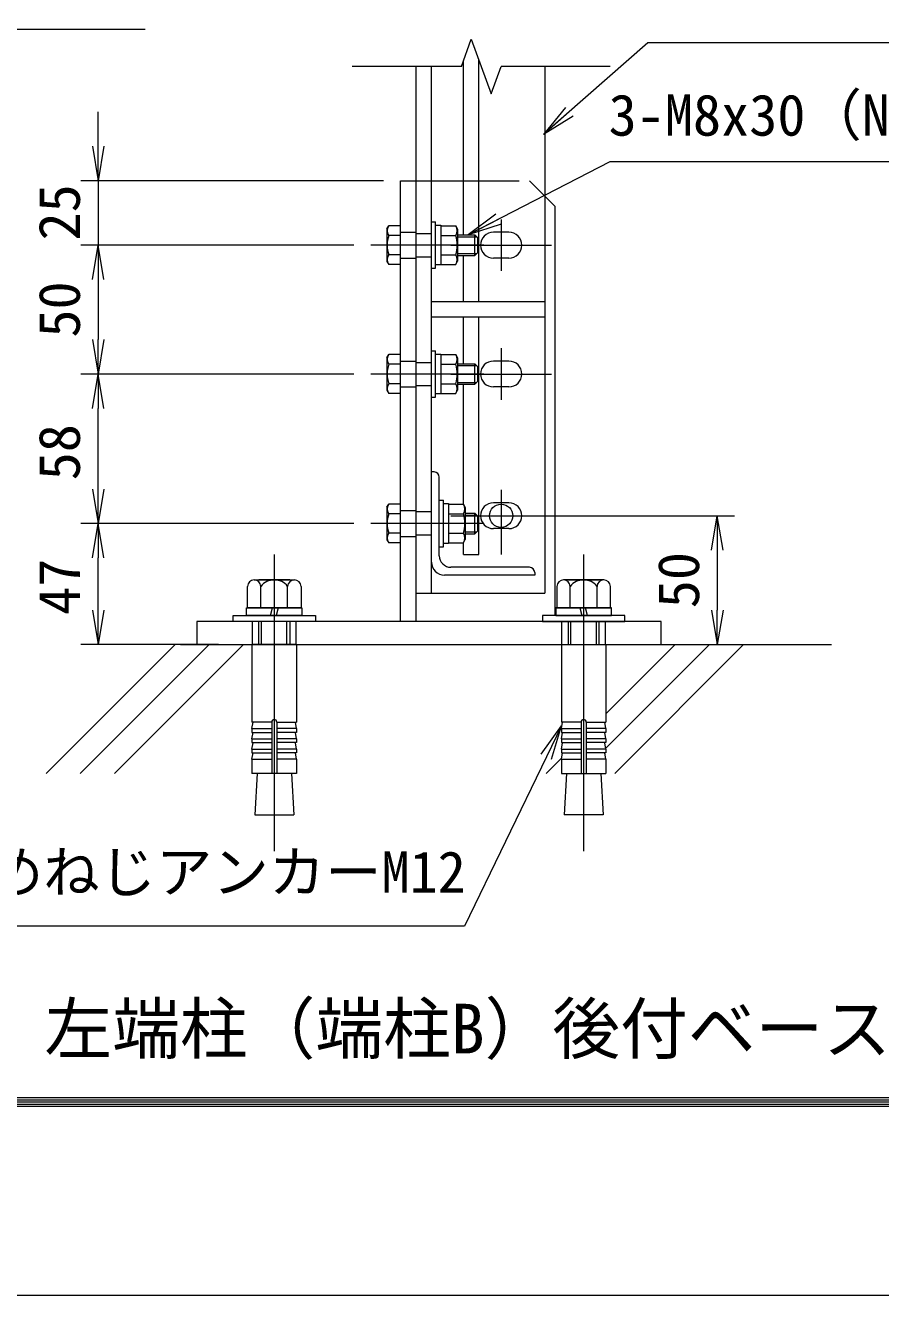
# Model space of a CAD drawing. Units: millimetres, scale not verified, with parts at other scales. Extents: x -4200 to 4200, y -2970 to 2970.
# Drawn here: x -1048 to -53, y -2970 to -1492 of the extents above; entities that cross this region are included whole.
import ezdxf
from ezdxf.enums import TextEntityAlignment as Align

# ---------------------------------------------------------------- set-up
doc = ezdxf.new("R2010")
doc.units = ezdxf.units.MM
doc.header["$LTSCALE"] = 20
doc.linetypes.add('DASHED', pattern=[7.5, 6, -1.5])
doc.linetypes.add('USER1', pattern=[50.8, 31.75, -6.35, 6.35, -6.35])
for name, color, linetype, lineweight in [('0-0_D-STR1', 1, 'Continuous', 18), ('0-1_D-BMK', 2, 'USER1', 13), ('0-2_D-STR-DIM', 7, 'Continuous', 9), ('0-3_D-STR3', 3, 'Continuous', 13), ('0-4_D-STR-TXT', 7, 'Continuous', 9), ('0-5_0', 7, 'Continuous', 9), ('0-7_D-TTL', 7, 'Continuous', 9), ('0-9_D-BGD', 7, 'Continuous', 9), ('0-A_D-DCR-HCH', 7, 'Continuous', 9), ('0-B_vp-waku', 59, 'Continuous', 18)]:
    doc.layers.add(name, color=color, linetype=linetype, lineweight=lineweight)
doc.layers.add('0-8_D-TTL-TXT', color=7, linetype='Continuous')
doc.styles.add('ＭＳ ゴシック', font='')
doc.styles.get('ＭＳ ゴシック').set_extended_font_data('MS Gothic')

# ---------------------------------------------------------------- blocks, each defined once
blk = doc.blocks.new('_Open')
at = {"layer": '0-5_0'}
blk.add_line((-20, 3.33), (0, 0), dxfattribs=at)
blk.add_lwpolyline([(-20, -3.33), (0, 0), (-20, 0)], dxfattribs=at)
blk = doc.blocks.new('MLeader9')
at = {"layer": '0-4_D-STR-TXT'}
blk.add_line((-447.95, -2339.88), (-424.56, -2306.75), dxfattribs=at)
for points in [[(-435.94, -2345.67), (-424.56, -2306.75), (-441.94, -2342.78)], [(-441.94, -2342.78), (-537.1, -2540.1), (-1287.82, -2540.1), (-1295.02, -2540.1)]]:
    blk.add_lwpolyline(points, dxfattribs=at)

msp = doc.modelspace()

# ---------------------------------------------------------------- linework, layer by layer
at = {"layer": '0-0_D-STR1'}
for p, q in [((-593.63, -2152.29), (-593.63, -1539.3)), ((-575.63, -2152.29), (-575.63, -1539.3)), ((-443.63, -1539.3), (-443.63, -2152.29)), ((-593.63, -1733.79), (-575.63, -1733.79)), ((-593.63, -1760.79), (-575.63, -1760.79)), ((-443.63, -1813.29), (-575.63, -1813.29)), ((-443.63, -1831.29), (-575.63, -1831.29)), ((-593.63, -1883.79), (-575.63, -1883.79)), ((-593.63, -1910.79), (-575.63, -1910.79)), ((-572.63, -2011.29), (-575.63, -2011.29)), ((-575.63, -2116.29), (-575.63, -2011.29)), ((-566.63, -2108.79), (-566.63, -2017.29)), ((-575.63, -2057.79), (-593.63, -2057.79)), ((-575.63, -2084.79), (-593.63, -2084.79)), ((-461.63, -2122.29), (-553.13, -2122.29)), ((-455.63, -2128.29), (-455.63, -2131.29)), ((-443.63, -2122.29), (-443.63, -2152.29)), ((-455.63, -2131.29), (-560.63, -2131.29)), ((-593.63, -2152.29), (-443.63, -2152.29))]:
    msp.add_line(p, q, dxfattribs=at)
msp.add_circle((-494.63, -2062.29), 13.5, dxfattribs=at)
for centre, radius, start, end in [((-572.63, -2017.29), 6, 0, 90), ((-553.13, -2108.79), 13.5, 180, 270), ((-560.63, -2116.29), 15, 180, 270), ((-461.63, -2128.29), 6, 0, 90)]:
    msp.add_arc(centre, radius, start, end, dxfattribs=at)
at = {"layer": '0-1_D-BMK'}
for p, q in [((-514.91, -1747.29), (-646.13, -1747.29)), ((-514.91, -1897.29), (-646.13, -1897.29)), ((-494.63, -2032.29), (-494.63, -2092.29)), ((-524.63, -2062.29), (-464.63, -2062.29)), ((-514.91, -2071.29), (-646.13, -2071.29)), ((-758.63, -2107.57), (-758.63, -2452.56)), ((-398.63, -2107.57), (-398.63, -2452.56))]:
    msp.add_line(p, q, dxfattribs=at)
at = {"layer": '0-2_D-STR-DIM'}
for p, q in [((-540.91, -1539.3), (-529.37, -1507.59)), ((-529.37, -1507.59), (-506.28, -1571.02)), ((-540.91, -1539.3), (-667.83, -1539.3)), ((-506.28, -1571.02), (-494.74, -1539.3)), ((-367.83, -1539.3), (-494.74, -1539.3)), ((-963.62, -1632.29), (-963.62, -1592.29)), ((-631.63, -1672.29), (-983.62, -1672.29)), ((-963.62, -1672.29), (-963.62, -1747.29)), ((-666.13, -1747.29), (-983.62, -1747.29)), ((-666.13, -1747.29), (-983.62, -1747.29)), ((-963.62, -1787.29), (-963.62, -1857.29)), ((-963.62, -1787.29), (-963.62, -1827.29)), ((-666.13, -1897.29), (-983.62, -1897.29)), ((-666.13, -1897.29), (-983.62, -1897.29)), ((-963.62, -2031.29), (-963.62, -1937.29)), ((-444.63, -2062.29), (-223.13, -2062.29)), ((-666.13, -2071.29), (-983.62, -2071.29)), ((-666.13, -2071.29), (-983.62, -2071.29)), ((-963.62, -2172.29), (-963.62, -2111.29)), ((-243.13, -2102.29), (-243.13, -2172.29)), ((-823.63, -2212.29), (-983.62, -2212.29)), ((-333.63, -2212.29), (-223.13, -2212.29))]:
    msp.add_line(p, q, dxfattribs=at)
at = {"layer": '0-3_D-STR3'}
for p, q in [((-538.53, -1735.29), (-538.53, -1532.75)), ((-520.53, -1813.29), (-520.53, -1531.88)), ((-611.63, -2185.29), (-611.63, -1672.29)), ((-611.63, -1672.29), (-593.63, -1672.29)), ((-593.63, -2185.29), (-593.63, -1672.29)), ((-443.63, -1690.29), (-431.63, -1702.29)), ((-431.63, -2156.91), (-431.63, -1702.29)), ((-627.53, -1728.39), (-625.44, -1724.78)), ((-627.53, -1728.39), (-627.53, -1766.19)), ((-611.63, -1724.78), (-625.44, -1724.78)), ((-570.83, -1774.29), (-570.83, -1720.29)), ((-564.83, -1724.78), (-564.83, -1769.81)), ((-545.33, -1728.54), (-545.33, -1766.04)), ((-611.63, -1736.03), (-625.44, -1736.03)), ((-564.83, -1736.03), (-547.5, -1736.03)), ((-545.33, -1735.29), (-525.23, -1735.29)), ((-545.33, -1737.54), (-522.98, -1737.54)), ((-525.23, -1735.29), (-521.63, -1738.89)), ((-525.23, -1759.29), (-525.23, -1735.29)), ((-521.63, -1755.69), (-521.63, -1738.89)), ((-611.63, -1758.55), (-625.44, -1758.55)), ((-564.83, -1758.55), (-547.5, -1758.55)), ((-545.33, -1757.04), (-522.98, -1757.04)), ((-545.33, -1759.29), (-525.23, -1759.29)), ((-538.53, -1813.29), (-538.53, -1759.29)), ((-525.23, -1759.29), (-521.63, -1755.69)), ((-627.53, -1766.19), (-625.44, -1769.81)), ((-611.63, -1769.81), (-625.44, -1769.81)), ((-575.63, -1774.29), (-570.83, -1774.29)), ((-538.53, -1885.29), (-538.53, -1831.29)), ((-627.53, -1878.39), (-625.44, -1874.78)), ((-611.63, -1874.78), (-625.44, -1874.78)), ((-570.83, -1924.29), (-570.83, -1870.29)), ((-564.83, -1874.78), (-564.83, -1919.81)), ((-627.53, -1878.39), (-627.53, -1916.19)), ((-611.63, -1886.03), (-625.44, -1886.03)), ((-564.83, -1886.03), (-547.5, -1886.03)), ((-545.33, -1878.54), (-545.33, -1916.04)), ((-545.33, -1885.29), (-525.23, -1885.29)), ((-545.33, -1887.54), (-522.98, -1887.54)), ((-525.23, -1885.29), (-521.63, -1888.89)), ((-525.23, -1909.29), (-525.23, -1885.29)), ((-521.63, -1905.69), (-521.63, -1888.89)), ((-545.33, -1907.04), (-522.98, -1907.04)), ((-525.23, -1909.29), (-521.63, -1905.69)), ((-627.53, -1916.19), (-625.44, -1919.81)), ((-611.63, -1908.55), (-625.44, -1908.55)), ((-611.63, -1919.81), (-625.44, -1919.81)), ((-564.83, -1908.55), (-547.5, -1908.55)), ((-545.33, -1909.29), (-525.23, -1909.29)), ((-538.53, -2048.78), (-538.53, -1909.29)), ((-575.63, -1924.29), (-570.83, -1924.29)), ((-627.53, -2052.39), (-625.44, -2048.78)), ((-627.53, -2052.39), (-627.53, -2090.19)), ((-611.63, -2048.78), (-625.44, -2048.78)), ((-561.83, -2098.29), (-561.83, -2044.29)), ((-555.83, -2048.78), (-555.83, -2093.81)), ((-536.33, -2052.54), (-536.33, -2090.04)), ((-611.63, -2060.03), (-625.44, -2060.03)), ((-555.83, -2060.03), (-538.5, -2060.03)), ((-536.33, -2059.29), (-525.23, -2059.29)), ((-536.33, -2061.54), (-522.98, -2061.54)), ((-525.23, -2059.29), (-521.63, -2062.89)), ((-525.23, -2083.29), (-525.23, -2059.29)), ((-521.63, -2079.69), (-521.63, -2062.89)), ((-611.63, -2082.55), (-625.44, -2082.55)), ((-555.83, -2082.55), (-538.5, -2082.55)), ((-536.33, -2081.04), (-522.98, -2081.04)), ((-536.33, -2083.29), (-525.23, -2083.29)), ((-525.23, -2083.29), (-521.63, -2079.69)), ((-627.53, -2090.19), (-625.44, -2093.81)), ((-611.63, -2093.81), (-625.44, -2093.81)), ((-566.63, -2098.29), (-561.83, -2098.29)), ((-538.53, -2107.29), (-538.53, -2093.81)), ((-431.63, -2178.39), (-431.63, -2122.29)), ((-732.68, -2212.29), (-784.58, -2212.29)), ((-424.58, -2212.29), (-372.68, -2212.29))]:
    msp.add_line(p, q, dxfattribs=at)
at = {"layer": '0-3_D-STR3', "linetype": 'DASHED'}
for p, q in [((-611.63, -1732.29), (-593.63, -1732.29)), ((-611.63, -1762.29), (-593.63, -1762.29)), ((-611.63, -1882.29), (-593.63, -1882.29)), ((-611.63, -1912.29), (-593.63, -1912.29)), ((-611.63, -2056.29), (-593.63, -2056.29)), ((-611.63, -2086.29), (-593.63, -2086.29)), ((-784.13, -2212.29), (-784.13, -2185.29)), ((-733.09, -2212.29), (-733.09, -2185.29)), ((-424.16, -2212.29), (-424.16, -2185.29)), ((-373.13, -2212.29), (-373.13, -2185.29))]:
    msp.add_line(p, q, dxfattribs=at)
at = {"layer": '0-3_D-STR3', "lineweight": 18}
for p, q in [((-782.01, -2136.99), (-735.24, -2136.99)), ((-740.63, -2136.99), (-776.63, -2136.99)), ((-375.24, -2136.99), (-422.01, -2136.99)), ((-416.63, -2136.99), (-380.63, -2136.99)), ((-789.8, -2169.39), (-789.8, -2144.49)), ((-774.21, -2169.39), (-774.21, -2144.49)), ((-743.04, -2169.39), (-743.04, -2144.49)), ((-727.45, -2144.49), (-727.45, -2169.39)), ((-429.8, -2144.49), (-429.8, -2169.39)), ((-414.21, -2169.39), (-414.21, -2144.49)), ((-383.04, -2169.39), (-383.04, -2144.49)), ((-367.45, -2169.39), (-367.45, -2144.49)), ((-790.88, -2169.39), (-726.38, -2169.39)), ((-790.88, -2178.39), (-790.88, -2169.39)), ((-727.45, -2169.39), (-789.8, -2169.39)), ((-763.13, -2178.39), (-760.71, -2169.39)), ((-754.13, -2169.39), (-756.54, -2178.39)), ((-726.38, -2169.39), (-726.38, -2178.39)), ((-366.38, -2169.39), (-430.88, -2169.39)), ((-430.88, -2169.39), (-430.88, -2178.39)), ((-429.8, -2169.39), (-367.45, -2169.39)), ((-403.13, -2169.39), (-400.71, -2178.39)), ((-394.13, -2178.39), (-396.54, -2169.39)), ((-366.38, -2178.39), (-366.38, -2169.39)), ((-806.63, -2185.29), (-806.63, -2178.39)), ((-806.63, -2178.39), (-710.63, -2178.39)), ((-710.63, -2185.29), (-806.63, -2185.29)), ((-726.38, -2178.39), (-790.88, -2178.39)), ((-776.64, -2212.29), (-776.64, -2185.29)), ((-773.4, -2212.29), (-773.4, -2185.29)), ((-743.88, -2212.29), (-743.88, -2185.29)), ((-740.64, -2185.29), (-740.64, -2212.29)), ((-710.63, -2178.39), (-710.63, -2185.29)), ((-446.63, -2178.39), (-446.63, -2185.29)), ((-350.63, -2178.39), (-446.63, -2178.39)), ((-446.63, -2185.29), (-350.63, -2185.29)), ((-430.88, -2178.39), (-366.38, -2178.39)), ((-416.62, -2185.29), (-416.62, -2212.29)), ((-413.38, -2212.29), (-413.38, -2185.29)), ((-383.86, -2212.29), (-383.86, -2185.29)), ((-380.62, -2212.29), (-380.62, -2185.29)), ((-350.63, -2185.29), (-350.63, -2178.39)), ((-784.58, -2212.29), (-784.58, -2302.4)), ((-732.68, -2212.29), (-732.68, -2302.4)), ((-424.58, -2212.29), (-424.58, -2302.4)), ((-372.68, -2212.29), (-372.68, -2302.4)), ((-761.63, -2302.4), (-784.58, -2302.4)), ((-784.58, -2309.9), (-783.27, -2302.51)), ((-761.63, -2302.4), (-761.63, -2362.29)), ((-755.63, -2302.4), (-755.63, -2362.29)), ((-755.63, -2302.4), (-732.68, -2302.4)), ((-732.68, -2309.9), (-733.98, -2302.51)), ((-401.63, -2302.4), (-424.58, -2302.4)), ((-424.58, -2309.9), (-423.27, -2302.51)), ((-401.63, -2302.4), (-401.63, -2362.29)), ((-395.63, -2302.4), (-372.68, -2302.4)), ((-395.63, -2302.4), (-395.63, -2362.29)), ((-372.68, -2309.9), (-373.98, -2302.51)), ((-784.58, -2309.9), (-761.63, -2309.9)), ((-784.58, -2309.9), (-784.58, -2314.4)), ((-784.58, -2314.4), (-761.63, -2314.4)), ((-784.58, -2321.9), (-783.27, -2314.51)), ((-732.68, -2309.9), (-755.63, -2309.9)), ((-732.68, -2314.4), (-755.63, -2314.4)), ((-732.68, -2321.9), (-733.98, -2314.51)), ((-732.68, -2309.9), (-732.68, -2314.4)), ((-424.58, -2309.9), (-401.63, -2309.9)), ((-424.58, -2309.9), (-424.58, -2314.4)), ((-424.58, -2314.4), (-401.63, -2314.4)), ((-424.58, -2321.9), (-423.27, -2314.51)), ((-372.68, -2309.9), (-395.63, -2309.9)), ((-372.68, -2314.4), (-395.63, -2314.4)), ((-372.68, -2321.9), (-373.98, -2314.51)), ((-372.68, -2309.9), (-372.68, -2314.4)), ((-784.58, -2321.9), (-761.63, -2321.9)), ((-784.58, -2321.9), (-784.58, -2326.4)), ((-784.58, -2326.4), (-761.63, -2326.4)), ((-784.58, -2333.9), (-783.27, -2326.51)), ((-784.58, -2333.9), (-761.63, -2333.9)), ((-784.58, -2333.9), (-784.58, -2338.4)), ((-732.68, -2321.9), (-755.63, -2321.9)), ((-732.68, -2326.4), (-755.63, -2326.4)), ((-732.68, -2333.9), (-755.63, -2333.9)), ((-732.68, -2333.9), (-733.98, -2326.51)), ((-732.68, -2321.9), (-732.68, -2326.4)), ((-732.68, -2333.9), (-732.68, -2338.4)), ((-424.58, -2321.9), (-401.63, -2321.9)), ((-424.58, -2321.9), (-424.58, -2326.4)), ((-424.58, -2326.4), (-401.63, -2326.4)), ((-424.58, -2333.9), (-423.27, -2326.51)), ((-424.58, -2333.9), (-401.63, -2333.9)), ((-424.58, -2333.9), (-424.58, -2338.4)), ((-372.68, -2321.9), (-395.63, -2321.9)), ((-372.68, -2326.4), (-395.63, -2326.4)), ((-372.68, -2333.9), (-395.63, -2333.9)), ((-372.68, -2333.9), (-373.98, -2326.51)), ((-372.68, -2321.9), (-372.68, -2326.4)), ((-372.68, -2333.9), (-372.68, -2338.4)), ((-784.58, -2338.4), (-761.63, -2338.4)), ((-784.58, -2345.79), (-783.27, -2338.4)), ((-784.58, -2345.79), (-761.63, -2345.79)), ((-784.58, -2345.79), (-784.58, -2362.29)), ((-732.68, -2338.4), (-755.63, -2338.4)), ((-732.68, -2345.79), (-755.63, -2345.79)), ((-732.68, -2345.79), (-733.98, -2338.4)), ((-732.68, -2345.79), (-732.68, -2362.29)), ((-424.58, -2345.79), (-423.27, -2338.4)), ((-424.58, -2338.4), (-401.63, -2338.4)), ((-424.58, -2345.79), (-401.63, -2345.79)), ((-424.58, -2345.79), (-424.58, -2362.29)), ((-372.68, -2338.4), (-395.63, -2338.4)), ((-372.68, -2345.79), (-395.63, -2345.79)), ((-372.68, -2345.79), (-373.98, -2338.4)), ((-372.68, -2345.79), (-372.68, -2362.29)), ((-732.68, -2362.29), (-784.58, -2362.29)), ((-778.62, -2362.29), (-781.36, -2410.59)), ((-738.63, -2362.29), (-735.89, -2410.59)), ((-424.58, -2362.29), (-372.68, -2362.29)), ((-418.62, -2362.29), (-421.36, -2410.59)), ((-378.63, -2362.29), (-375.89, -2410.59)), ((-781.36, -2410.59), (-735.89, -2410.59)), ((-375.89, -2410.59), (-421.36, -2410.59))]:
    msp.add_line(p, q, dxfattribs=at)
at = {"layer": '0-3_D-STR3', "linetype": 'DASHED'}
msp.add_lwpolyline([(-593.63, -1672.29), (-461.63, -1672.29), (-443.63, -1690.29)], dxfattribs=at)
at = {"layer": '0-3_D-STR3'}
for points in [[(-575.63, -1774.29), (-575.63, -1720.29), (-570.83, -1720.29)], [(-564.83, -1724.78), (-547.5, -1724.78), (-545.33, -1728.54)], [(-564.83, -1769.81), (-547.5, -1769.81), (-545.33, -1766.04)], [(-538.53, -2107.29), (-520.53, -2107.29), (-520.53, -1831.29)], [(-575.63, -1924.29), (-575.63, -1870.29), (-570.83, -1870.29)], [(-564.83, -1874.78), (-547.5, -1874.78), (-545.33, -1878.54)], [(-564.83, -1919.81), (-547.5, -1919.81), (-545.33, -1916.04)], [(-566.63, -2098.29), (-566.63, -2044.29), (-561.83, -2044.29)], [(-555.83, -2048.78), (-538.5, -2048.78), (-536.33, -2052.54)], [(-555.83, -2093.81), (-538.5, -2093.81), (-536.33, -2090.04)]]:
    msp.add_lwpolyline(points, dxfattribs=at)
for points in [[(-564.83, -1770.39), (-570.83, -1770.39), (-570.83, -1724.19), (-564.83, -1724.19)], [(-564.83, -1920.39), (-570.83, -1920.39), (-570.83, -1874.19), (-564.83, -1874.19)], [(-555.83, -2094.39), (-561.83, -2094.39), (-561.83, -2048.19), (-555.83, -2048.19)], [(-848.63, -2212.29), (-308.63, -2212.29), (-308.63, -2185.29), (-848.63, -2185.29)]]:
    msp.add_lwpolyline(points, close=True, dxfattribs=at)
for centre, radius, start, end in [((-617.21, -1730.4), 9.97, 145.61585, 214.38415), ((-555.73, -1730.4), 9.97, 325.61584, 34.38415), ((-589.92, -1747.29), 37.26, 162.4121, 197.5879), ((-583.02, -1747.29), 37.26, 342.4121, 17.5879), ((-617.21, -1764.18), 9.97, 145.61585, 214.38415), ((-555.73, -1764.18), 9.97, 325.61586, 34.38414), ((-617.21, -1880.4), 9.97, 145.61585, 214.38415), ((-555.73, -1880.4), 9.97, 325.61584, 34.38415), ((-589.92, -1897.29), 37.26, 162.4121, 197.5879), ((-583.02, -1897.29), 37.26, 342.4121, 17.5879), ((-617.21, -1914.18), 9.97, 145.61585, 214.38415), ((-555.73, -1914.18), 9.97, 325.61586, 34.38414), ((-617.21, -2054.4), 9.97, 145.61585, 214.38415), ((-546.73, -2054.4), 9.97, 325.61584, 34.38415), ((-589.92, -2071.29), 37.26, 162.4121, 197.5879), ((-574.02, -2071.29), 37.26, 342.4121, 17.5879), ((-617.21, -2088.18), 9.97, 145.61585, 214.38415), ((-546.73, -2088.18), 9.97, 325.61586, 34.38414)]:
    msp.add_arc(centre, radius, start, end, dxfattribs=at)
at = {"layer": '0-3_D-STR3', "lineweight": 18}
for centre, radius, start, end in [((-782.01, -2144.79), 7.8, 2.20423, 177.79577), ((-758.63, -2156.94), 19.95, 38.61324, 141.38676), ((-735.24, -2144.79), 7.8, 2.20423, 177.79577), ((-422.01, -2144.79), 7.8, 2.20423, 177.79577), ((-398.63, -2156.94), 19.95, 38.61324, 141.38676), ((-375.24, -2144.79), 7.8, 2.20423, 177.79577), ((-758.63, -2302.4), 3, 0, 180), ((-398.63, -2302.4), 3, 0, 180)]:
    msp.add_arc(centre, radius, start, end, dxfattribs=at)
at = {"layer": '0-4_D-STR-TXT'}
for points in [[(-908.89, -1496.39), (-1556.82, -1496.39), (-1677.9, -1670.65)], [(111.23, -1511.8), (-324.1, -1511.8), (-443.87, -1617.13)], [(177.29, -1650.33), (-367.99, -1650.33), (-531.4, -1734.38)]]:
    msp.add_lwpolyline(points, dxfattribs=at)
at = {"layer": '0-7_D-TTL', "color": 2, "lineweight": 18}
msp.add_lwpolyline([(-4200, 2970), (4200, 2970), (4200, -2970), (-4200, -2970)], close=True, dxfattribs=at)
msp.add_lwpolyline([(-4200, 2970), (4200, 2970), (4200, -2970), (-4200, -2970)], close=True, dxfattribs=at)
at = {"layer": '0-7_D-TTL'}
for points in [[(-3930, 2750), (3930, 2750), (3930, -2750), (-3930, -2750)], [(-3927.5, 2747.5), (3927.5, 2747.5), (3927.5, -2747.5), (-3927.5, -2747.5)], [(-3925, 2745), (3925, 2745), (3925, -2745), (-3925, -2745)], [(-3922.5, 2742.5), (3922.5, 2742.5), (3922.5, -2742.5), (-3922.5, -2742.5)], [(-3920, 2740), (3920, 2740), (3920, -2740), (-3920, -2740)]]:
    msp.add_lwpolyline(points, close=True, dxfattribs=at)
at = {"layer": '0-9_D-BGD'}
msp.add_line((-867.72, -2212.29), (-110.28, -2212.29), dxfattribs=at)
at = {"layer": '0-A_D-DCR-HCH'}
for p, q in [((-1024.08, -2362.29), (-874.08, -2212.29)), ((-984.31, -2362.29), (-834.31, -2212.29)), ((-944.53, -2362.29), (-794.53, -2212.29)), ((-372.86, -2332.84), (-252.32, -2212.29)), ((-372.68, -2292.87), (-292.09, -2212.29)), ((-362.54, -2362.29), (-212.54, -2212.29)), ((-442.09, -2362.29), (-424.36, -2344.56))]:
    msp.add_line(p, q, dxfattribs=at)
at = {"layer": '0-B_vp-waku'}
for p, q in [((-494.63, -1717.29), (-494.63, -1777.29)), ((-485.63, -1732.29), (-503.63, -1732.29)), ((-553.13, -1747.29), (-436.12, -1747.29)), ((-485.63, -1762.29), (-503.63, -1762.29)), ((-494.63, -1867.29), (-494.63, -1927.29)), ((-485.63, -1882.29), (-503.63, -1882.29)), ((-553.13, -1897.29), (-436.12, -1897.29)), ((-485.63, -1912.29), (-503.63, -1912.29)), ((-485.63, -2047.29), (-503.63, -2047.29)), ((-494.63, -2047.29), (-494.63, -2107.29)), ((-553.13, -2062.29), (-436.12, -2062.29)), ((-485.63, -2077.29), (-503.63, -2077.29))]:
    msp.add_line(p, q, dxfattribs=at)
for centre, start, end in [((-503.63, -1747.29), 90, 270), ((-485.63, -1747.29), 270, 90), ((-503.63, -1897.29), 90, 270), ((-485.63, -1897.29), 270, 90), ((-503.63, -2062.29), 90, 270), ((-485.63, -2062.29), 270, 90)]:
    msp.add_arc(centre, 15, start, end, dxfattribs=at)

# ---------------------------------------------------------------- block references
at = {"layer": '0-2_D-STR-DIM', "xscale": 2, "yscale": 2}
for p, rotation in [((-963.62, -1672.29), 270), ((-963.62, -1747.29), 90), ((-963.62, -1747.29), 90), ((-963.62, -1897.29), 270), ((-963.62, -1897.29), 90), ((-963.62, -2071.29), 270), ((-243.13, -2062.29), 90), ((-963.62, -2071.29), 90), ((-963.62, -2212.29), 270), ((-243.13, -2212.29), 270)]:
    msp.add_blockref('_Open', p, dxfattribs=dict(at, rotation=rotation))
at = {"layer": '0-4_D-STR-TXT', "xscale": 2, "yscale": 2}
for p, rotation in [((-445.37, -1618.45), 221.32834), ((-533.18, -1735.29), 207.21732)]:
    msp.add_blockref('_Open', p, dxfattribs=dict(at, rotation=rotation))
at = {"layer": '0-4_D-STR-TXT'}
msp.add_blockref('MLeader9', (0, 0), dxfattribs=at)

# ---------------------------------------------------------------- texts
at = {"layer": '0-2_D-STR-DIM', "style": 'ＭＳ ゴシック'}
for s, p in [('25', (-970.37, -1741.89)), ('50', (-970.37, -1854.92)), ('58', (-970.37, -2021.04)), ('50', (-249.88, -2169.91)), ('47', (-970.37, -2177.64))]:
    msp.add_text(s, height=48.09, rotation=90, dxfattribs=at).set_placement(p, align=Align.BOTTOM_LEFT)
at = {"layer": '0-4_D-STR-TXT', "style": 'ＭＳ ゴシック'}
for s, p in [('3-M8x30（N.W.SW）', (-369.59, -1634.32)), ('他穿孔めねじアンカーM12', (-1289.84, -2515.31))]:
    msp.add_text(s, height=48.09, dxfattribs=at).set_placement(p, align=Align.BOTTOM_LEFT)
at = {"layer": '0-8_D-TTL-TXT', "style": 'ＭＳ ゴシック'}
msp.add_text('左端柱（端柱B）後付ベースプレート詳細図', height=57.77, dxfattribs=at).set_placement((-1025.93, -2705.48), align=Align.BOTTOM_LEFT)

doc.saveas('drawing.dxf')
